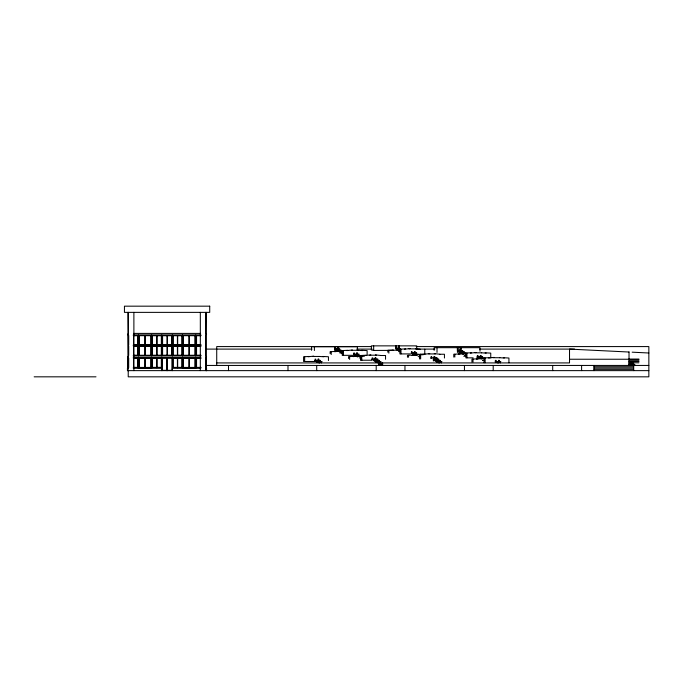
<?xml version="1.0" encoding="UTF-8"?>
<svg xmlns="http://www.w3.org/2000/svg" width="683" height="683" viewBox="0 0 683 683"><rect width="100%" height="100%" fill="white"/><g stroke="black" fill="none" stroke-linecap="round" stroke-linejoin="round"><path stroke-width="1.02" d="M205.942 357.533L206.556 356.765L205.942 355.988L205.942 334.952L206.556 334.175L205.942 333.406L206.104 312.37M416.715 349.414L416.715 345.863L371.373 345.863L371.373 349.961L373.669 350.439L392.563 350.379M133.544 333.406L200.614 333.406M128.054 334.952L127.601 334.175L128.225 333.406L128.054 312.37M133.279 334.952L200.879 334.952M138.803 335.43L151.191 335.43L151.191 345.035L138.803 345.035L138.803 335.43L138.862 344.975M133.279 335.447L138.137 335.447L138.137 344.975L133.279 344.975M200.879 335.447L196.286 335.447L196.286 344.975L200.879 344.975M133.544 335.72L137.872 335.72M156.749 335.72L152.429 335.72L152.429 344.702L156.749 344.702M157.013 335.72L161.342 335.72M167.087 335.72L162.588 335.72L162.588 344.702L167.087 344.702M167.361 335.72L171.851 335.72M177.409 335.72L173.089 335.72L173.089 344.702L177.409 344.702M177.674 335.72L181.994 335.72M200.879 335.72L196.55 335.72L196.55 344.702L200.879 344.702M133.544 344.702L137.872 344.702M157.013 344.702L161.342 344.702M167.361 344.702L171.851 344.702M177.674 344.702L181.994 344.702M133.279 345.47L200.879 345.47M133.279 345.965L138.137 345.965L138.137 355.493L133.279 355.493M195.295 355.51L182.907 355.57L182.907 345.965L195.295 345.965L195.295 355.57M200.879 345.965L196.286 345.965L196.286 355.493L200.879 355.493M133.544 346.238L137.872 346.238M156.749 346.238L152.429 346.238L152.429 355.22L156.749 355.22M157.013 346.238L161.342 346.238M167.087 346.238L162.588 346.238L162.588 355.22L167.087 355.22M167.361 346.238L171.851 346.238M177.409 346.238L173.089 346.238L173.089 355.22L177.409 355.22M177.674 346.238L181.994 346.238M200.879 346.238L196.55 346.238L196.55 355.22L200.879 355.22M371.432 346.58L216.724 346.58L216.724 365.439M416.246 346.58L648.85 346.58L648.85 376.828L128.225 376.828L128.225 370.613M395.662 348.381L398.735 348.381M400.494 348.774L395.653 348.774L395.653 345.863M415.529 348.885L420.233 349.201M334.772 349.013L339.827 349.013L339.827 350.9L337.948 350.9M206.283 349.098L312.08 349.098M356.902 349.098L372.124 349.098M399.905 349.201L405.523 348.885M416.528 349.098L434.798 349.098M479.62 349.098L574.591 349.098M335.157 349.244L338.222 349.244M336.651 349.636L338.606 349.636L338.606 346.725M400.767 349.687L396.883 350.003M399.862 350.038L392.341 350.319M336.01 350.268L341.423 350.268M357.866 350.294L362.571 350.601M342.977 351.088L339.22 351.404M398.462 351.574L400.597 351.574M414.333 351.574L415.187 351.574L415.187 353.461L411.192 353.461M458.908 351.847L464.457 351.847L464.457 353.734L462.57 353.734M460.368 352.479L462.724 352.479L462.724 350.592L457.397 350.592L457.397 347.681M339.374 352.787L342.644 352.787M411.328 352.838L416.741 352.838M481.498 352.812L486.202 353.12M340.8 352.974L342.934 352.974M460.368 353.111L471.492 352.812M462.852 353.606L466.6 353.606M410.295 353.922L399.905 353.922L399.862 348.774M412.925 354.093L418.337 354.093M353.7 354.238L359.249 354.238M439.741 354.246L444.445 354.246L444.445 358.029M423.247 354.733L412.976 354.725L412.976 352.838M353.538 354.861L357.525 354.861L357.525 352.974L356.671 352.974L356.671 354.238M133.544 355.22L137.872 355.22M157.013 355.22L161.342 355.22M167.361 355.22L171.851 355.22M177.674 355.22L181.994 355.22M352.633 355.331L342.243 355.331L342.243 350.601L347.86 350.294M414.513 355.356L416.954 355.356M355.433 355.493L360.846 355.493M464.431 355.493L466.455 355.493M380.841 355.51L385.545 355.51L385.545 359.284M133.279 355.988L200.879 355.988M353.7 356.125L359.249 356.125M463.766 356.253L466.591 356.253M319.209 356.458L323.913 356.765M418.133 356.62L420.156 356.62M434.004 356.62L434.849 356.62L434.849 358.507M357.021 356.757L357.644 356.757M477.161 357.38L477.391 355.493L478.015 355.493L478.015 356.757M479.27 357.38L481.156 357.38L481.156 355.493L480.303 355.493L480.345 358.012M128.225 357.619L127.986 370.63M133.279 357.619L200.614 357.533M205.942 357.619L206.334 370.63M138.367 357.636L151.686 357.636L151.686 368.171L138.367 368.171L138.342 357.619M161.811 357.721L200.879 357.636M205.745 357.721L206.104 370.63M499.674 357.713L504.387 358.029M359.224 357.883L361.256 357.883M431.033 357.883L437.188 357.883L437.188 359.77L433.423 359.77L433.423 357.883M473.157 357.849L465.874 357.849L465.874 353.12M127.986 358.037L128.575 358.037M205.745 358.037L206.334 358.037M478.8 358.012L489.668 357.713M133.279 358.105L138.137 358.105L138.137 367.642L133.279 367.642M138.803 358.131L151.191 358.131L151.191 367.736L138.803 367.736L138.803 358.131L138.862 367.676L151.191 367.676M200.879 358.131L196.286 358.131L196.286 367.659L200.879 367.659M133.544 358.387L137.872 358.387M156.749 358.387L152.429 358.387L152.429 367.369L156.749 367.369M157.013 358.387L161.342 358.387M177.409 358.404L173.089 358.404L173.089 367.386L177.409 367.386M177.674 358.404L181.994 358.404M200.879 358.404L196.55 358.404L196.55 367.386L200.879 367.386M430.862 358.507L431.084 356.62L431.716 356.62L431.656 358.507M484.921 358.507L481.037 358.823M480.738 358.643L482.625 358.643L482.625 356.757L477.212 356.757L477.212 358.643M629.017 359.053L638.929 359.053L638.929 359.659L629.017 359.659M318.013 359.138L318.859 359.138L318.859 361.025L314.872 361.025M371.987 359.138L377.904 359.138L377.904 361.025M569.52 359.241L629.017 359.241M371.962 359.77L372.184 357.883L372.807 357.883L372.807 359.138M372.09 360.231L360.675 360.231L360.675 355.51L366.284 355.194M314.906 360.402L320.429 360.402L320.429 362.289L316.664 362.289L316.664 360.402M373.336 360.402L379.5 360.402L379.5 362.289L375.735 362.289L375.735 360.402M434.96 360.402L440.373 360.402L440.373 362.289L436.608 362.289L436.557 357.883M482.608 360.402L484.64 360.402M498.479 360.402L499.333 360.402L499.333 362.289L495.346 362.289L495.346 360.402L496.191 360.402L496.191 361.657M482.65 360.53L484.324 360.53M629.017 360.872L638.929 360.872L638.929 361.486L629.017 361.486M377.221 361.025L374.139 361.025L374.139 359.138M315.008 361.495L303.585 361.495L303.585 356.765L309.203 356.458M316.605 361.657L322.137 361.657M375.676 361.657L381.071 361.657M436.42 361.657L441.944 361.657M495.277 361.657L500.87 361.657M629.017 362.699L638.929 362.793M216.724 362.921L569.52 362.921L569.52 349.098L629.017 352.027M629.017 363.305L633.892 363.305M379.185 363.544L381.071 363.544M629.017 364.526L634.814 364.526M378.869 360.402L378.809 364.807L382.659 364.807L382.608 362.921M629.017 365.132L634.968 365.132M206.129 365.439L648.85 365.439M593.997 366.728L633.662 366.728M133.544 367.369L137.872 367.369M157.013 367.369L161.342 367.369M177.674 367.386L181.994 367.386M133.279 368.137L161.811 368.137M172.347 368.154L200.879 368.154M205.942 368.154L206.556 368.154L206.556 370.63M593.997 368.026L633.662 368.026M593.997 369.332L633.662 369.332M162.076 370.323L166.814 370.323M167.344 370.323L172.082 370.323M205.745 370.323L206.334 370.323M648.85 370.63L127.439 370.63L127.439 368.137L128.225 368.137L128.225 312.37M34.15 376.828L95.996 376.828M632.151 352.18L648.85 353M360.675 359.864L361.742 360.018M128.225 357.533L127.601 356.765L128.225 355.988L128.054 334.901M633.662 365.439L633.662 370.63M629.017 351.882L629.017 365.439M593.997 365.439L593.997 370.63M581.6 365.439L581.6 370.63M552.701 365.439L552.701 370.63M508.929 362.75L508.929 358.029L503.311 357.713M500.238 361.657L500.238 362.921M499.845 357.713L493.143 357.713M498.71 360.402L498.71 361.657M498.419 361.657L498.419 362.921M497.728 361.657L497.728 362.921M495.568 360.402L495.568 362.289M494.219 357.397L488.601 358.029M493.203 365.439L493.203 370.63M490.744 357.849L490.744 353.12L485.135 352.812M485.126 358.029L485.126 362.75M484.059 358.029L484.059 362.75M482.104 358.507L476.486 359.138M481.993 356.757L481.942 358.643M481.66 352.812L474.967 352.812M480.525 355.493L480.525 356.757M479.995 351.25L479.995 347.681L434.149 347.681L434.149 350.353M479.483 356.757L479.483 358.012M478.86 356.757L478.86 358.643M477.562 358.823L471.944 359.138L471.944 361.973M476.034 352.496L470.416 353.12M473.02 359.138L473.02 361.973M466.95 353.12L466.95 357.849M465.422 353.111L465.422 354.366M464.457 365.439L464.457 370.63M463.825 351.847L463.774 354.366M463.928 353.606L458.31 354.238M462.912 353.111L462.912 354.366M462.101 350.592L462.041 353.111M461.315 351.847L461.264 353.734M461.145 347.681L461.23 350.592M460.692 351.847L460.692 353.734M460.607 347.681L460.607 349.961L458.105 349.961L458.105 347.681M460.564 350.592L460.564 351.847M460.188 347.681L460.188 349.961M459.591 350.592L459.591 351.847M459.386 353.922L453.768 354.238L453.768 357.072M458.959 350.592L458.908 353.734M457.482 347.681L457.422 352.479M454.835 354.238L454.835 357.072M441.32 361.657L441.32 362.921M439.903 354.246L434.286 353.623M439.741 360.402L439.69 362.921M438.81 361.657L438.81 362.921M438.153 359.138L438.093 361.657M437.231 360.402L437.18 362.289M437.009 347.681L437.009 352.411M435.643 359.138L435.583 361.025M435.361 353.939L428.659 353.939M435.011 359.138L435.011 361.025L438.776 361.025L438.776 359.138L433.364 359.138L433.364 361.025M434.226 356.62L434.226 357.883M434.166 357.883L434.166 359.138M434.046 357.883L433.995 360.402M429.735 353.623L424.117 354.246M425.193 353.939L419.575 354.246L419.575 358.976M424.775 349.201L424.775 352.983M420.643 354.246L420.643 358.976M417.62 354.733L412.011 355.365M416.118 352.838L416.058 355.356M415.691 348.885L408.997 348.885M415.196 354.093L415.196 355.356M414.555 351.574L414.47 354.093M413.608 352.838L413.608 354.093M413.548 354.093L413.548 354.725M413.078 355.049L407.461 355.365L407.461 357.252M412.045 352.838L412.045 351.574L411.422 351.574L411.422 353.461M411.96 352.838L411.96 353.461M410.065 348.578L404.447 349.201M408.536 355.365L408.536 357.252M404.959 365.439L404.959 370.63M400.981 349.201L400.981 353.922M399.401 345.863L399.478 348.774M398.855 345.863L398.855 348.142L395.969 348.142L395.969 345.863M398.787 348.774L398.787 350.038M398.471 345.863L398.471 348.142M397.352 348.774L397.352 350.038M396.353 345.863L396.353 348.142M395.73 345.863L395.73 348.774M393.417 350.003L387.799 350.319L387.799 352.206M388.866 350.319L388.866 353.145M382.036 362.921L382.036 364.176L379.526 364.176L379.526 362.921M381.003 355.51L375.385 354.878M380.44 361.657L380.44 362.921M380.388 362.921L380.388 364.176M378.894 362.921L378.894 364.807M377.93 361.657L377.93 362.921M377.281 359.138L377.221 361.657M376.453 355.194L369.759 355.194M376.359 360.402L376.359 361.657M376.307 361.657L376.307 362.289M376.205 365.439L376.205 370.63M375.949 359.77L375.949 357.883L375.095 357.883L375.129 360.402M375.326 357.883L375.326 359.138M374.771 359.138L374.771 360.402M374.711 360.402L374.711 361.025M373.669 345.863L373.669 350.439M370.835 354.878L365.217 355.51M367.121 354.383L367.121 350.601L361.503 350.294M364.346 356.304L357.653 356.304M361.742 355.51L361.742 360.231M358.72 355.988L353.102 356.62M358.626 354.238L358.566 356.125M358.029 350.294L351.335 350.294M357.704 355.493L357.704 356.757M357.371 350.294L357.371 346.725L311.516 346.725L311.516 350.294M356.893 352.974L356.842 354.861M356.108 354.238L356.108 355.493M356.056 355.493L356.056 356.125M355.484 354.238L355.484 356.125M354.332 354.861L354.383 352.974L353.76 352.974L353.76 354.861M354.178 356.304L348.561 356.62L348.561 358.507M352.402 349.978L346.793 350.601M349.636 356.62L349.636 359.454M343.318 350.601L343.318 355.331M340.791 350.268L340.791 351.532M340.296 351.088L334.679 351.719M339.203 349.013L339.144 351.532M338.52 346.725L338.52 349.636M338.281 350.268L338.281 351.532M337.983 346.725L337.914 350.268L337.829 349.636M337.564 346.725L337.564 349.013M336.693 349.013L336.634 350.9M336.062 349.013L336.062 350.9L334.772 350.9L334.772 346.725M335.754 351.404L330.137 351.719L330.137 353.606M335.481 346.725L335.481 349.013M335.404 349.013L335.404 349.636M335.063 346.725L335.063 349.013M331.204 351.719L331.204 354.554M328.455 360.547L328.455 356.765L322.846 356.458M321.514 361.657L321.514 362.921M319.798 360.402L319.746 362.921M319.371 356.458L312.669 356.458M319.004 361.657L319.004 362.921M318.235 359.138L318.235 360.402M318.039 360.402L318.039 361.657M317.288 360.402L317.236 362.289M316.699 365.439L316.699 370.63M315.725 360.402L315.725 359.138L315.094 359.138L315.094 361.025M314.385 346.725L314.385 350.507M313.745 356.142L308.127 356.765M304.661 356.765L304.661 361.495M287.995 365.439L287.995 370.63M228.498 365.439L228.498 370.63M206.172 357.619L206.172 370.63M205.942 312.37L205.942 370.63M200.324 312.37L200.324 370.63M195.79 334.935L195.79 356.005M195.816 357.636L195.79 368.171L182.472 368.171L182.472 357.636M189.259 358.379L189.259 367.428M189.012 358.379L189.012 367.428M182.967 345.965L182.967 355.51M182.472 334.935L182.472 356.005M181.994 335.447L181.994 344.975M181.994 345.965L181.994 355.493M181.994 358.131L181.994 367.659M177.674 335.447L177.674 344.975M177.674 345.965L177.674 355.493M177.674 358.131L177.674 367.659M177.409 335.447L177.409 344.975M177.409 345.965L177.409 355.493M177.409 358.131L177.409 367.659M172.347 334.952L172.347 355.988M172.347 357.619L172.347 370.63M172.082 370.63L172.082 358.037L167.344 358.037L167.344 370.63M171.851 335.447L171.851 344.975M171.851 345.965L171.851 355.493M167.361 335.447L167.361 344.975M167.361 345.965L167.361 355.493M167.087 335.447L167.087 344.975M167.087 345.965L167.087 355.493M167.079 357.619L167.079 370.63M166.814 370.63L166.814 358.037L162.076 358.037L162.076 370.63M161.811 334.952L161.811 355.988M161.811 357.619L161.811 370.63M161.342 335.447L161.342 344.975M161.342 345.965L161.342 355.493M161.342 358.105L161.342 367.642M157.013 335.447L157.013 344.975M157.013 345.965L157.013 355.493M157.013 358.105L157.013 367.642M156.749 335.447L156.749 344.975M156.749 345.965L156.749 355.493M156.749 358.105L156.749 367.642M151.686 334.935L151.686 356.005M138.367 334.935L138.367 356.005M137.872 335.447L137.872 344.975M137.872 345.965L137.872 355.493M137.872 358.105L137.872 367.642M133.885 312.37L133.885 370.63M133.544 335.447L133.544 344.975M133.544 345.965L133.544 355.493M133.544 358.105L133.544 367.642M128.694 335.447L128.694 344.975M128.694 345.965L128.694 355.493M128.694 358.105L128.694 367.642M128.054 357.619L128.054 368.137M127.601 368.137L127.601 370.63M209.715 306.172L124.443 306.172L124.443 312.37L209.715 312.37L209.715 306.172M195.295 335.43L182.967 335.43L182.967 344.975L195.295 344.975L195.295 335.43M161.598 335.447L152.164 335.447L152.164 344.975L161.598 344.975L161.598 335.447M172.125 335.447L162.315 335.447L162.315 344.975L172.125 344.975L172.125 335.447M182.259 335.447L172.825 335.447L172.825 344.975L182.259 344.975L182.259 335.447M144.907 335.677L139.11 335.677L139.11 344.727L144.907 344.727L144.907 335.677M150.943 335.677L145.155 335.677L145.155 344.727L150.943 344.727L150.943 335.677M189.012 335.677L183.215 335.677L183.215 344.727L189.012 344.727L189.012 335.677M195.048 335.677L189.259 335.677L189.259 344.727L195.048 344.727L195.048 335.677M151.191 345.965L138.862 345.965L138.862 355.51L151.191 355.51L151.191 345.965M161.598 345.965L152.164 345.965L152.164 355.493L161.598 355.493L161.598 345.965M172.125 345.965L162.315 345.965L162.315 355.493L172.125 355.493L172.125 345.965M182.259 345.965L172.825 345.965L172.825 355.493L182.259 355.493L182.259 345.965M144.907 346.213L139.11 346.213L139.11 355.262L144.907 355.262L144.907 346.213M150.943 346.213L145.155 346.213L145.155 355.262L150.943 355.262L150.943 346.213M189.012 346.213L183.215 346.213L183.215 355.262L189.012 355.262L189.012 346.213M195.048 346.213L189.259 346.213L189.259 355.262L195.048 355.262L195.048 346.213M161.598 358.105L152.164 358.105L152.164 367.642L161.598 367.642L161.598 358.105M182.259 358.131L172.825 358.131L172.825 367.659L182.259 367.659L182.259 358.131M195.295 358.131L182.967 358.131L182.967 367.676L195.295 367.676L195.295 358.131M144.907 358.379L139.11 358.379L139.11 367.428L144.907 367.428L144.907 358.379M150.943 358.379L145.155 358.379L145.155 367.428L150.943 367.428L150.943 358.379M195.048 358.379L183.215 358.379L183.215 367.428L195.048 367.428L195.048 358.379"/></g></svg>
